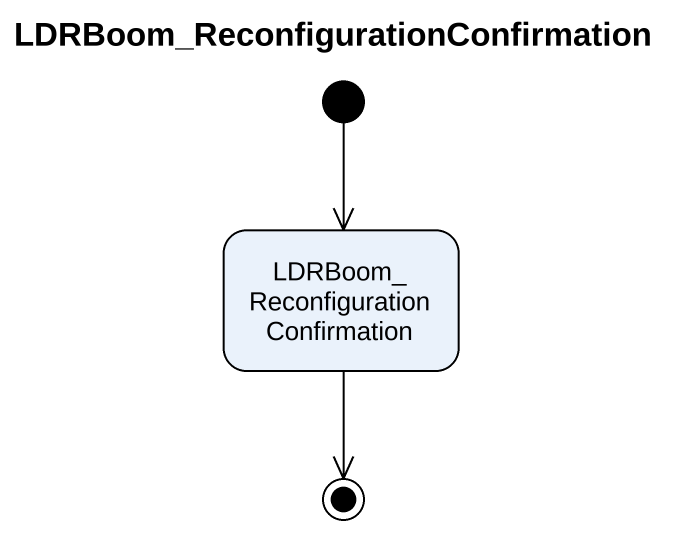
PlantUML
@startuml
title LDRBoom_ReconfigurationConfirmation
hide empty description
state "LDRBoom_ReconfigurationConfirmation" as LDRBoom_ReconfigurationConfi
[*] --> LDRBoom_ReconfigurationConfi
LDRBoom_ReconfigurationConfi --> [*]
@enduml
